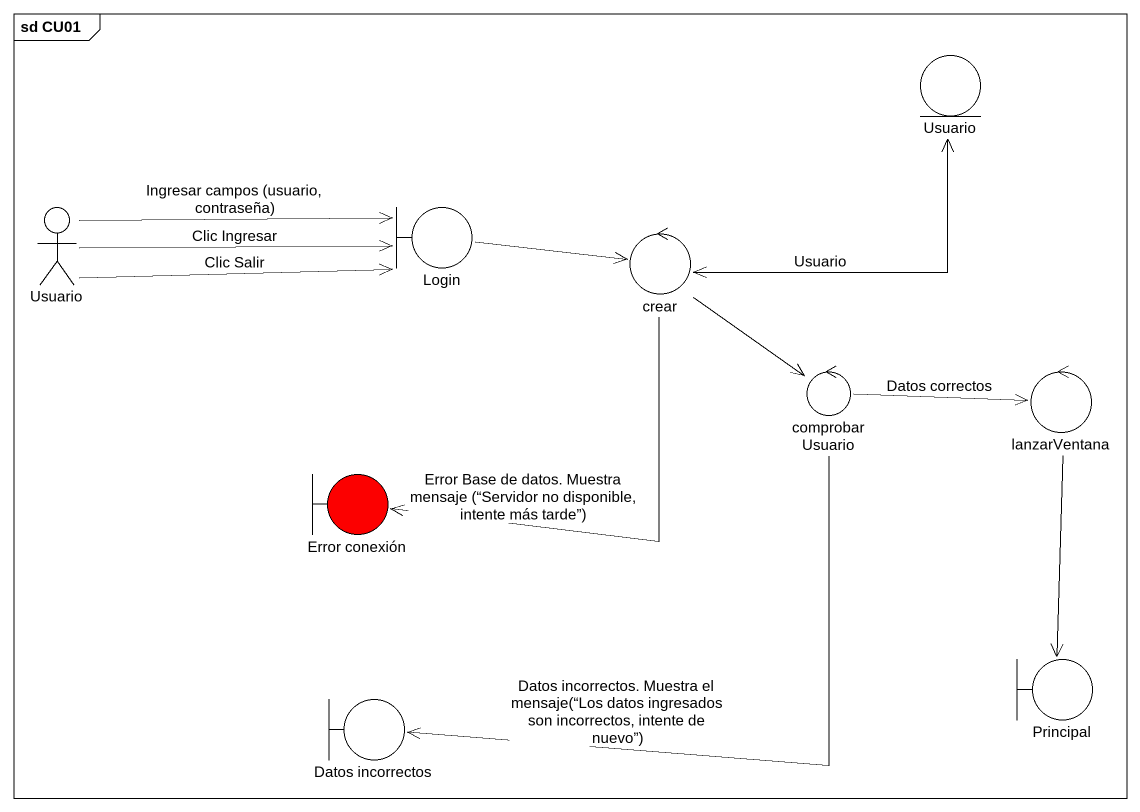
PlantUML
@startuml
mainframe sd CU01
entity Usuario
actor "Usuario" as Usuario_2
boundary Login
control crear
control "comprobar Usuario" as comprobar_Usuario
control lanzarVentana
boundary "Error conexión" as Error_conexión #FC0000
boundary Principal
boundary "Datos incorrectos" as Datos_incorrectos
Usuario_2 -right-> Login : Clic Salir
Usuario_2 -right-> Login : Ingresar campos (usuario, contraseña)
Usuario_2 -right-> Login : Clic Ingresar
Login -right-> crear
crear <-right-> Usuario : Usuario
crear --> comprobar_Usuario
crear --> Error_conexión : Error Base de datos. Muestra mensaje (“Servidor no disponible, intente más tarde”)
comprobar_Usuario -right-> lanzarVentana : Datos correctos
comprobar_Usuario --> Datos_incorrectos : Datos incorrectos. Muestra el mensaje(“Los datos ingresados son incorrectos, intente de nuevo”)
lanzarVentana --> Principal
@enduml
